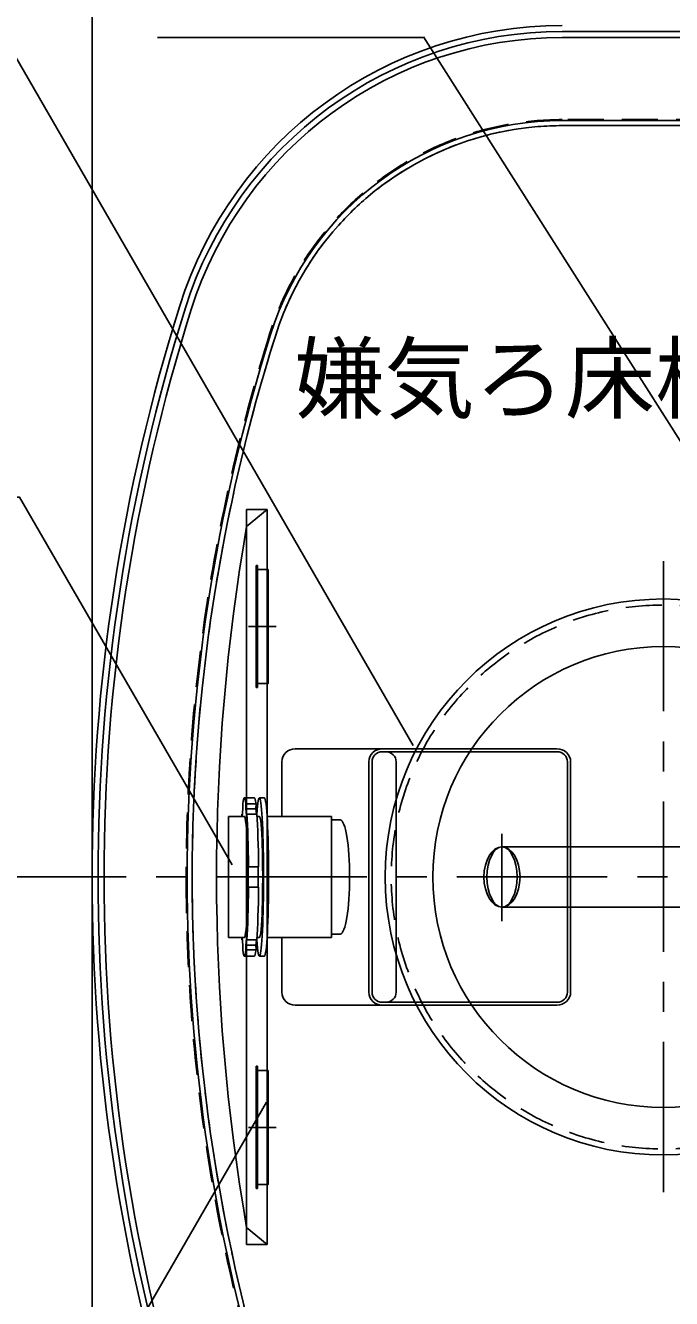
# Model space of a CAD drawing. Units: millimetres, scale not verified. Extents: x -23133 to 8910, y -6308 to 6308.
# Drawn here: x -6058 to -5413, y 517 to 1788 of the extents above; entities that cross this region are included whole.
import ezdxf
from ezdxf.enums import TextEntityAlignment as Align

# ---------------------------------------------------------------- set-up
doc = ezdxf.new("R2010")
doc.units = ezdxf.units.MM
doc.header["$LTSCALE"] = 30
doc.linetypes.add('CHAIN1', pattern=[8, 5, -1, 1, -1])
doc.linetypes.add('DASHED1', pattern=[1.8, 1.2, -0.6])
for name, color, linetype, lineweight in [('0-1_空気管', 3, 'Continuous', 25), ('0-3_躯体', 3, 'Continuous', 25), ('0-5_機器', 2, 'Continuous', 25), ('0-6_文字', 3, 'Continuous', 25), ('0-8_補助線', 3, 'Continuous', 25), ('0-B_0A', 3, 'Continuous', 25)]:
    doc.layers.add(name, color=color, linetype=linetype, lineweight=lineweight)
doc.styles.add('ＭＳ ゴシック', font='')
doc.styles.get('ＭＳ ゴシック').set_extended_font_data('MS Gothic')

msp = doc.modelspace()

# ---------------------------------------------------------------- linework, layer by layer
at = {"layer": '0-1_空気管'}
for p, q in [((-5522.06, 1782.22), (-3753.15, 1782.22)), ((-5522.06, 1776.22), (-3753.15, 1776.22)), ((-5048.51, 1693.22), (-5522.06, 1693.22)), ((-5048.51, 1688.22), (-5522.06, 1688.22)), ((-5836.87, 1305.06), (-5836.87, 571.38)), ((-5836.87, 1305.06), (-5816.56, 1305.06)), ((-5836.87, 1288.22), (-5816.56, 1305.06)), ((-5816.56, 1305.06), (-5816.56, 571.38)), ((-5827.53, 1127.22), (-5827.53, 1249.22)), ((-5826.03, 1249.22), (-5827.53, 1249.22)), ((-5826.03, 1127.22), (-5826.03, 1249.22)), ((-5826.03, 1245.22), (-5815.53, 1245.22)), ((-5826.03, 1127.22), (-5827.53, 1127.22)), ((-5582.15, 968.22), (-4731.15, 968.22)), ((-4731.15, 908.22), (-5582.15, 908.22)), ((-5827.53, 627.22), (-5827.53, 749.22)), ((-5826.03, 749.22), (-5827.53, 749.22)), ((-5826.03, 627.22), (-5826.03, 749.22)), ((-5826.03, 745.22), (-5815.53, 745.22)), ((-5826.03, 627.22), (-5827.53, 627.22)), ((-5836.87, 588.22), (-5816.56, 571.38)), ((-5836.87, 571.38), (-5816.56, 571.38))]:
    msp.add_line(p, q, dxfattribs=at)
at = {"layer": '0-1_空気管', "linetype": 'DASHED1'}
for p, q in [((-5048.51, 1694.22), (-5522.06, 1694.22)), ((-5048.51, 1688.22), (-5522.06, 1688.22))]:
    msp.add_line(p, q, dxfattribs=at)
at = {"layer": '0-1_空気管', "linetype": 'CHAIN1'}
for p, q in [((-5421.15, 1253.59), (-5421.15, 620.52)), ((-5582.15, 894.16), (-5582.15, 981.41)), ((-6107.1, 938.22), (-2547.65, 938.22))]:
    msp.add_line(p, q, dxfattribs=at)
at = {"layer": '0-1_空気管'}
for points in [[(-5826.03, 1131.22), (-5815.53, 1131.22), (-5815.53, 1245.22)], [(-5826.03, 631.22), (-5815.53, 631.22), (-5815.53, 745.22)]]:
    msp.add_lwpolyline(points, dxfattribs=at)
for radius in [277.5, 230]:
    msp.add_circle((-5421.15, 938.22), radius, dxfattribs=at)
at = {"layer": '0-1_空気管', "linetype": 'DASHED1'}
msp.add_circle((-5421.15, 938.22), 271.5, dxfattribs=at)
at = {"layer": '0-1_空気管'}
for centre, radius, start, end in [((-5522.06, 1388.22), 400, 90, 162.542), ((-5522.06, 1388.22), 394, 90, 162.542), ((-5522.06, 1388.22), 388, 90, 162.542), ((-5522.06, 1388.22), 305, 90, 162.542), ((-5522.06, 1388.22), 300, 90, 162.542), ((-4091.15, 938.22), 1900, 162.542, 180), ((-4091.15, 938.22), 1894, 162.542, 180), ((-4091.15, 938.22), 1888, 162.542, 180), ((-4091.15, 938.22), 1805, 162.542, 180), ((-4091.15, 938.22), 1800, 162.542, 180), ((-3813.02, 938.22), 2053.89, 170.188, 189.812), ((-4091.15, 938.22), 1900, 180, 197.458), ((-4091.15, 938.22), 1894, 180, 197.458), ((-4091.15, 938.22), 1888, 180, 197.458), ((-4091.15, 938.22), 1805, 180, 197.458), ((-4091.15, 938.22), 1800, 180, 197.458)]:
    msp.add_arc(centre, radius, start, end, dxfattribs=at)
at = {"layer": '0-1_空気管', "linetype": 'DASHED1'}
for centre, radius, start, end in [((-5522.06, 1388.22), 306, 90, 162.542), ((-5522.06, 1388.22), 300, 90, 162.542), ((-4091.15, 938.22), 1806, 162.542, 180), ((-4091.15, 938.22), 1800, 162.542, 180), ((-4091.15, 938.22), 1806, 180, 197.458), ((-4091.15, 938.22), 1800, 180, 197.458)]:
    msp.add_arc(centre, radius, start, end, dxfattribs=at)
at = {"layer": '0-1_空気管'}
msp.add_ellipse((-5582.15, 938.22), major_axis=(0, 30), ratio=0.6, dxfattribs=at)
at = {"layer": '0-3_躯体', "linetype": 'CHAIN1'}
msp.add_line((-5582.15, 898.51), (-5582.15, 980.44), dxfattribs=at)
at = {"layer": '0-3_躯体'}
msp.add_ellipse((-5582.15, 938.22), major_axis=(0, 30), ratio=0.5, dxfattribs=at)
at = {"layer": '0-5_機器'}
msp.add_line((-5991.15, 2138.22), (-5991.15, -261.78), dxfattribs=at)
at = {"layer": '0-6_文字'}
for p, q in [((-5659.89, 1776.26), (-5925.89, 1776.26)), ((-5231.77, 1101.14), (-5660.34, 1777.03))]:
    msp.add_line(p, q, dxfattribs=at)
for points in [[(-5670.68, 1069.49), (-6129.71, 1864.56), (-6647.71, 1864.56)], [(-5851.48, 950.22), (-6063.36, 1317.2), (-6329.36, 1317.2)], [(-5817.13, 713.39), (-6272.3, -74.98), (-6538.3, -74.98)]]:
    msp.add_lwpolyline(points, dxfattribs=at)
at = {"layer": '0-8_補助線'}
for p, q in [((-5835.15, 1188.22), (-5807.41, 1188.22)), ((-5835.15, 688.22), (-5807.41, 688.22))]:
    msp.add_line(p, q, dxfattribs=at)
at = {"layer": '0-8_補助線', "linetype": 'DASHED1'}
msp.add_line((-5800.71, 938.22), (-5865.13, 938.22), dxfattribs=at)
at = {"layer": '0-B_0A'}
for p, q in [((-5527.32, 1066.22), (-5788.49, 1066.22)), ((-5701.67, 1063.22), (-5527.32, 1063.22)), ((-5801.67, 998.72), (-5801.67, 1053.22)), ((-5714.84, 1053.22), (-5714.84, 823.22)), ((-5711.8, 823.22), (-5711.8, 1053.22)), ((-5687.67, 823.22), (-5687.67, 1053.22)), ((-5516.81, 1053.22), (-5516.81, 823.22)), ((-5513.65, 823.22), (-5513.65, 1053.22)), ((-5829.13, 1017.22), (-5839.12, 1017.22)), ((-5819.15, 1017.22), (-5824.14, 1017.22)), ((-5840.57, 1006.29), (-5841.26, 998.72)), ((-5840.72, 1011.09), (-5840.57, 1006.29)), ((-5837.67, 1006.29), (-5837.52, 1011.09)), ((-5836.76, 996.29), (-5837.67, 1006.29)), ((-5837.52, 1011.09), (-5827.53, 1011.09)), ((-5827.53, 1011.09), (-5827.68, 1006.29)), ((-5855.1, 877.72), (-5855.1, 998.72)), ((-5839.07, 998.72), (-5855.1, 998.72)), ((-5841.62, 1001.09), (-5841.04, 1001.09)), ((-5841.55, 998.72), (-5841.62, 1001.09)), ((-5836.61, 1001.09), (-5836.76, 996.29)), ((-5826.63, 1001.09), (-5836.61, 1001.09)), ((-5824.05, 998.72), (-5826.47, 998.72)), ((-5752.1, 998.72), (-5816.49, 998.72)), ((-5752.1, 998.72), (-5752.1, 877.72)), ((-5752.1, 995.22), (-5743.57, 995.22)), ((-5835.31, 948.22), (-5825.03, 948.22)), ((-5835.31, 928.22), (-5835.31, 948.22)), ((-5825.32, 948.22), (-5825.32, 928.22)), ((-5825.03, 928.22), (-5835.31, 928.22)), ((-5839.07, 877.72), (-5855.1, 877.72)), ((-5841.62, 875.36), (-5841.55, 877.72)), ((-5841.26, 877.72), (-5840.57, 870.15)), ((-5837.67, 870.15), (-5836.76, 880.15)), ((-5836.76, 880.15), (-5836.61, 875.36)), ((-5824.05, 877.72), (-5826.47, 877.72)), ((-5752.1, 877.72), (-5816.49, 877.72)), ((-5801.67, 823.22), (-5801.67, 877.72)), ((-5752.1, 881.22), (-5743.57, 881.22)), ((-5841.04, 875.36), (-5841.62, 875.36)), ((-5840.57, 870.15), (-5840.72, 865.36)), ((-5837.67, 870.15), (-5827.68, 870.15)), ((-5837.52, 865.36), (-5837.67, 870.15)), ((-5827.53, 865.36), (-5837.52, 865.36)), ((-5836.61, 875.36), (-5826.63, 875.36)), ((-5827.21, 875.36), (-5827.68, 870.15)), ((-5827.68, 870.15), (-5827.53, 865.36)), ((-5829.13, 859.22), (-5839.12, 859.22)), ((-5819.15, 859.22), (-5824.14, 859.22)), ((-5788.49, 810.22), (-5527.32, 810.22)), ((-5527.32, 813.22), (-5701.67, 813.22))]:
    msp.add_line(p, q, dxfattribs=at)
msp.add_lwpolyline([(-5837.67, 1006.29), (-5827.68, 1006.29), (-5827.21, 1001.09)], dxfattribs=at)
for centre, major_axis, ratio, start_param, end_param in [((-5788.49, 1053.22), (-13.18, 0), 0.986572, 4.712389, 6.2831853), ((-5701.67, 1053.22), (-13.18, 0), 0.986572, 4.712389, 6.2831853), ((-5701.67, 1053.22), (-10.14, 0), 0.986572, 4.712389, 6.2831853), ((-5698.18, 1053.22), (10.51, 0), 0.951057, 6.2831853, 7.8539816), ((-5527.32, 1053.22), (13.67, 0), 0.951057, 6.2831853, 7.8539816), ((-5527.32, 1053.22), (10.51, 0), 0.951057, 6.2831853, 7.8539816), ((-5839.12, 938.22), (0, 79), 0.052336, 5.8865093, 6.6798613), ((-5829.13, 938.22), (0, 79), 0.052336, 5.8865093, 6.2831853), ((-5824.14, 938.22), (0, 79), 0.052336, 2.4910711, 6.9337069), ((-5819.15, 938.22), (0, 79), 0.052336, 3.1415927, 6.2831853), ((-5839.12, 938.22), (0, 79), 0.052336, 0.6505216, 0.6984765), ((-5839.07, 938.22), (0, -60.5), 0.052408, 6.2831853, 9.424778), ((-5839.12, 938.22), (0, -79), 0.052336, 1.6977191, 2.4910711), ((-5829.13, 938.22), (0, -79), 0.052336, 1.6977191, 2.4910711), ((-5824.05, 938.22), (0, -60.5), 0.052408, 6.2831853, 9.424778), ((-5743.57, 938.22), (0, 57), 0.165549, 3.1415927, 6.2831853), ((-5839.12, 938.22), (0, -79), 0.052336, 0.6505216, 1.4438735), ((-5829.13, 938.22), (0, -79), 0.052336, 0.6505216, 1.4438735), ((-5839.12, 938.22), (0, 79), 0.052336, 2.4431162, 2.4910711), ((-5839.12, 938.22), (0, -79), 0.052336, 5.8865093, 6.6798613), ((-5829.13, 938.22), (0, -79), 0.052336, 6.2831853, 6.6798613), ((-5788.49, 823.22), (-13.18, 0), 0.986572, 6.2831853, 7.8539816), ((-5701.67, 823.22), (-13.18, 0), 0.986572, 6.2831853, 7.8539816), ((-5701.67, 823.22), (-10.14, 0), 0.986572, 6.2831853, 7.8539816), ((-5698.18, 823.22), (10.51, 0), 0.951057, 4.712389, 6.2831853), ((-5527.32, 823.22), (10.51, 0), 0.951057, 4.712389, 6.2831853), ((-5527.32, 823.22), (13.67, 0), 0.951057, 4.712389, 6.2831853)]:
    msp.add_ellipse(centre, major_axis=major_axis, ratio=ratio, start_param=start_param, end_param=end_param, dxfattribs=at)

# ---------------------------------------------------------------- texts
at = {"layer": '0-6_文字', "color": 4, "style": 'ＭＳ ゴシック'}
msp.add_text('嫌気ろ床槽第1室', height=65.98, dxfattribs=at).set_placement((-5789.34, 1383.02), align=Align.BOTTOM_LEFT)

doc.saveas('drawing.dxf')
